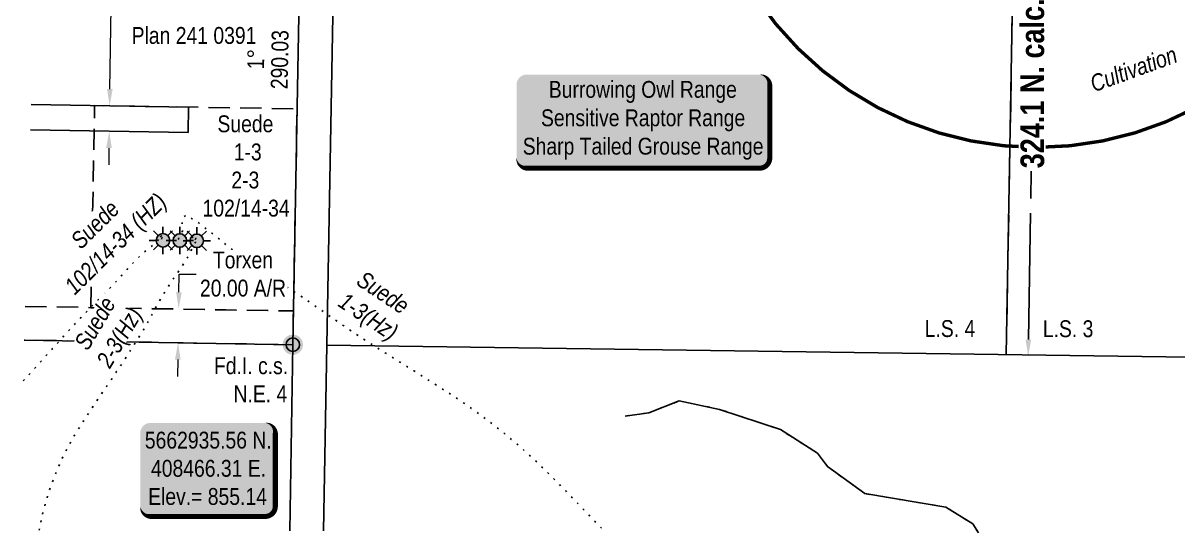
# Model space of a CAD drawing. Extents: x 404739 to 410739, y 5662630 to 5665562.
# Drawn here: x 408307 to 408990, y 5662824 to 5663126 of the extents above; entities that cross this region are included whole.
import ezdxf
from ezdxf.enums import TextEntityAlignment as Align

# ---------------------------------------------------------------- set-up
doc = ezdxf.new("R2010")
doc.units = 0
doc.header["$LTSCALE"] = 5
for name, pattern in [('foc-ACCESSROAD', [3.75, 2.5, -1.25]), ('foc-BUFFER', [16.75, 15, -1.75]), ('foc-COORDS', [16.75, 15, -1.75]), ('foc-DOT', [1, 0.2, -0.8]), ('foc-LSD', [8, 5, -3]), ('foc-WHEELTRACKS', [2, 0.4, -1.6])]:
    doc.linetypes.add(name, pattern=pattern)
for name, color, linetype in [('ABADATA-DRILL', 8, 'foc-DOT'), ('ABADATA-DRILL-T', 8, 'Continuous'), ('AS-WILDLIFE-BLOCK', 131, 'Continuous'), ('AUX-BUFFER', 7, 'foc-BUFFER'), ('DETAIL-T', 7, 'Continuous'), ('F-AR', 190, 'foc-ACCESSROAD'), ('F-RW', 190, 'Continuous'), ('F-WS', 190, 'foc-ACCESSROAD'), ('F-WS-S', 190, 'Continuous'), ('L-BD', 7, 'Continuous'), ('L-MON', 1, 'Continuous'), ('L-SEC', 7, 'Continuous'), ('L-SECTION-LSD', 7, 'foc-LSD'), ('L-TITLEDB', 4, 'Continuous'), ('P-OFFSETS', 7, 'foc-COORDS'), ('T-WATER-P3', 160, 'foc-WHEELTRACKS')]:
    doc.layers.add(name, color=color, linetype=linetype)
for name, color, linetype, lineweight in [('F-RW-T', 190, 'Continuous', 9), ('F-WS-T', 190, 'Continuous', 9), ('T-TEXT', 48, 'Continuous', 18)]:
    doc.layers.add(name, color=color, linetype=linetype, lineweight=lineweight)
doc.styles.add('100L', font='ARIALN.TTF', dxfattribs={"height": 11})
doc.styles.add('80', font='ARIALN.TTF', dxfattribs={"height": 10})
doc.styles.add('80CG', font='ARIALN.TTF', dxfattribs={"height": 10})
doc.styles.add('80L', font='ARIALN.TTF', dxfattribs={"height": 10})
doc.styles.add('80LS', font='ARIALNI.TTF', dxfattribs={"height": 10})
doc.styles.add('foc-LtypeFont', font='ARIALN.TTF', dxfattribs={"height": 7.35})
doc.linetypes.add('foc-TOPO-flowdirection-NOLINE', pattern='A,0,[">",foc-LtypeFont,S=0.3,R=0,X=0,Y=-0.945],-20,[">",foc-LtypeFont,S=0.3,R=0,X=0,Y=-0.945],0', length=20)
doc.dimstyles.new('CG2011', dxfattribs={"dimscale": 5, "dimtxt": 9, "dimasz": 2, "dimexe": 0.2, "dimexo": 0.0625, "dimgap": 0.5, "dimtad": 0, "dimtih": 1, "dimtoh": 1, "dimzin": 0, "dimdsep": 46, "dimtxsty": '80CG', "dimcen": 0.1, "dimse1": 1, "dimse2": 1, "dimclrd": 256, "dimclrt": 256, "dimaunit": 1, "dimadec": 4, "dimazin": 0, "dimtfac": 0.06, "dimtofl": 0, "dimtmove": 0, "dimatfit": 1, "dimfxl": 0.2, "dimtolj": 1, "dimtzin": 0, "dimlwd": -1, "dimarcsym": 0})
doc.dimstyles.new('Compass 5 000', dxfattribs={"dimscale": 5, "dimtxt": 9, "dimasz": 2, "dimexe": 0.2, "dimexo": 0.0625, "dimgap": 0.5, "dimtad": 0, "dimtih": 1, "dimtoh": 1, "dimzin": 0, "dimdsep": 46, "dimtxsty": '80CG', "dimcen": 0.1, "dimse1": 1, "dimse2": 1, "dimclrd": 256, "dimclrt": 256, "dimaunit": 1, "dimadec": 4, "dimazin": 0, "dimtfac": 0.06, "dimtofl": 0, "dimtmove": 0, "dimatfit": 1, "dimfxl": 0.2, "dimtolj": 1, "dimtzin": 0, "dimlwd": -1, "dimarcsym": 0})

# ---------------------------------------------------------------- blocks, each defined once
blk = doc.blocks.new('fdia')
at = {"color": 255, "const_width": 1}
blk.add_lwpolyline([(-0.5, 0, 1), (0.5, 0, 1)], format="xyb", close=True, dxfattribs=at)
blk = doc.blocks.new('Fdiaa')
blk.add_blockref('fdia', (0, 0))
blk = doc.blocks.new('fdib')
at = {"color": 1, "const_width": 1.6}
blk.add_lwpolyline([(-0.4, 0, 1), (0.4, 0, 1)], format="xyb", close=True, dxfattribs=at)
at = {"color": 1}
blk.add_circle((0, 0), 0.8, dxfattribs=at)
blk = doc.blocks.new('Fdibb')
blk.add_blockref('fdib', (0, 0))
blk = doc.blocks.new('fdicc')
for name in ['Fdibb', 'Fdiaa']:
    blk.add_blockref(name, (0, 0))
blk = doc.blocks.new('FDI')
blk.add_blockref('fdicc', (0, 0))
blk = doc.blocks.new('*U461')
h = blk.add_hatch(color=255)
edge = h.paths.add_edge_path()
edge.add_line((-69, -28.5), (69, -28.5))
edge.add_arc((69, -22.5), 6, 270, 360)
edge.add_line((75, -22.5), (75, 21))
edge.add_arc((69, 21), 6, 0, 90)
edge.add_line((69, 27), (-69, 27))
edge.add_arc((-69, 21), 6, 90, 180)
edge.add_line((-75, 21), (-75, -22.5))
edge.add_arc((-69, -22.5), 6, 180, 270)
at = {"color": 131, "flags": 128}
blk.add_lwpolyline([(-69, -28.5, 3, 3, 0), (69, -28.5, 3, 3, 0.414214), (75, -22.5, 3, 3, 0), (75, 21, 3, 0, 0.414214), (69, 27, 0, 0, 0), (-69, 27, 0, 0, 0.414214), (-75, 21, 0, 0, 0), (-75, -22.5, 0, 3, 0.414214)], format="xyseb", close=True, dxfattribs=at)
at = {"color": 131, "style": '80'}
blk.add_attdef('ENTER_TEXT_001', (-35.99, -5), '', height=10, dxfattribs=at)
blk = doc.blocks.new('GAS')
h = blk.add_hatch(color=255)
h.dxf.hatch_style = 1
edge = h.paths.add_edge_path()
edge.add_arc((0, 0), 0.9, 0, 360)
for p, q in [((0, 0.81), (0, 1.62)), ((-0.81, 0), (-1.62, 0)), ((-0.57, 0.57), (-1.14, 1.14)), ((0.57, 0.57), (1.14, 1.14)), ((1.62, 0), (0.81, 0)), ((-0.57, -0.57), (-1.14, -1.14)), ((0, -0.81), (0, -1.62)), ((1.14, -1.14), (0.57, -0.57))]:
    blk.add_line(p, q)
blk.add_circle((0, 0), 0.8)
blk = doc.blocks.new('*D471')
at = {"layer": 'F-WS-T', "transparency": 16777216}
for p, q in [((408398.88, 5662966.7), (408399.06, 5662977.38)), ((408399.06, 5662977.38), (408409.06, 5662977.38)), ((408398.2, 5662926.72), (408398.03, 5662916.72))]:
    blk.add_line(p, q, dxfattribs=at)
for points in [[(408397.22, 5662966.73), (408400.55, 5662966.68), (408398.71, 5662956.71)], [(408396.53, 5662926.75), (408399.87, 5662926.69), (408398.37, 5662936.72)]]:
    blk.add_solid(points, dxfattribs=at)
at = {"layer": 'F-WS-T', "transparency": 16777216, "insert": (408436.8, 5662977.38), "char_height": 10, "attachment_point": 5, "style": '80CG', "bg_fill": 3, "box_fill_scale": 1.1, "bg_fill_color": 256, "bg_fill_true_color": 13158600, "bg_fill_transparency": 0}
blk.add_mtext('\\A1;Torxen\\P20.00 A/R', dxfattribs=at)
blk = doc.blocks.new('*U499')
h = blk.add_hatch(color=254)
edge = h.paths.add_edge_path()
edge.add_line((-34, -28.5), (34, -28.5))
edge.add_arc((34, -22.5), 6, 270, 360)
edge.add_line((40, -22.5), (40, 21))
edge.add_arc((34, 21), 6, 0, 90)
edge.add_line((34, 27), (-34, 27))
edge.add_arc((-34, 21), 6, 90, 180)
edge.add_line((-40, 21), (-40, -22.5))
edge.add_arc((-34, -22.5), 6, 180, 270)
at = {"color": 1, "flags": 128}
blk.add_lwpolyline([(-34, -28.5, 3, 3, 0), (34, -28.5, 3, 3, 0.414214), (40, -22.5, 3, 3, 0), (40, 21, 3, 0, 0.414214), (34, 27, 0, 0, 0), (-34, 27, 0, 0, 0.414214), (-40, 21, 0, 0, 0), (-40, -22.5, 0, 3, 0.414214)], format="xyseb", close=True, dxfattribs=at)
blk.add_lwpolyline([(-3.47, -18.67, 0, 10, 0), (0, 0, 5, 5, 0)], format="xyseb", dxfattribs=at)
at = {"color": 1, "style": '80'}
blk.add_attdef('ENTER_TEXT_001', (-35.99, -5), '', height=10, dxfattribs=at)
blk = doc.blocks.new('*D547')
at = {"layer": 'P-OFFSETS', "transparency": 16777216}
for p, q in [((408906.79, 5663242.47), (408905.19, 5663142.56)), ((408901.93, 5662938.59), (408903.53, 5663038.5))]:
    blk.add_line(p, q, dxfattribs=at)
for points in [[(408905.12, 5663242.49), (408908.46, 5663242.44), (408906.95, 5663252.46)], [(408900.26, 5662938.62), (408903.6, 5662938.56), (408901.77, 5662928.59)]]:
    blk.add_solid(points, dxfattribs=at)
at = {"layer": 'P-OFFSETS', "transparency": 16777216, "insert": (408904.36, 5663090.53), "char_height": 10, "attachment_point": 5, "rotation": 90, "style": '80CG', "bg_fill": 3, "box_fill_scale": 1.1, "bg_fill_color": 256, "bg_fill_true_color": 13158600, "bg_fill_transparency": 0}
blk.add_mtext('\\A1;{\\fArial Narrow|b1|i0|c0|p34;\\H1.4x;\\C14;324.1 N. calc.}', dxfattribs=at)
blk = doc.blocks.new('*D562')
at = {"layer": 'F-RW-T', "transparency": 16777216}
for p, q in [((408357.98, 5663087.17), (408358.72, 5663135.53)), ((408358.72, 5663135.53), (408368.72, 5663135.53)), ((408357.44, 5663052.18), (408357.29, 5663042.19))]:
    blk.add_line(p, q, dxfattribs=at)
for points in [[(408356.31, 5663087.2), (408359.65, 5663087.15), (408357.83, 5663077.18)], [(408355.78, 5663052.21), (408359.11, 5663052.16), (408357.6, 5663062.18)]]:
    blk.add_solid(points, dxfattribs=at)
at = {"layer": 'F-RW-T', "transparency": 16777216, "insert": (408407.81, 5663135.53), "char_height": 10, "attachment_point": 5, "style": '80CG'}
blk.add_mtext('\\A1;Suede\\P15.00 P/L R/W\\PPlan 241 0391', dxfattribs=at)

msp = doc.modelspace()

# ---------------------------------------------------------------- linework, layer by layer
at = {"layer": 'ABADATA-DRILL', "flags": 128}
for points in [[(408398.47, 5662998.131), (408398.47, 5662998.131), (408398.47, 5662998.131), (408398.48, 5662998.131), (408398.531, 5662998.19), (408398.592, 5662998.269), (408398.613, 5662998.328), (408398.625, 5662998.408), (408398.666, 5662998.498), (408398.738, 5662998.606), (408398.81, 5662998.705), (408398.892, 5662998.814), (408398.983, 5662998.902), (408399.085, 5662998.97), (408399.226, 5662999.028), (408399.377, 5662999.105), (408399.519, 5662999.222), (408399.672, 5662999.38), (408399.865, 5662999.556), (408400.058, 5662999.703), (408400.261, 5662999.879), (408400.465, 5663000.126), (408400.623, 5663000.523), (408400.661, 5663000.992), (408400.668, 5663001.382), (408400.694, 5663001.722), (408400.71, 5663002.082), (408400.768, 5663002.521), (408400.907, 5663003.008), (408401.045, 5663003.486), (408401.094, 5663003.965), (408401.112, 5663004.425), (408401.11, 5663004.885), (408401.099, 5663005.395), (408401.04, 5663005.987), (408400.922, 5663006.669), (408400.754, 5663007.362), (408400.584, 5663007.935), (408400.462, 5663008.377), (408400.408, 5663008.698), (408400.403, 5663008.978), (408400.407, 5663009.198), (408400.449, 5663009.318), (408400.541, 5663009.436), (408400.655, 5663009.634), (408400.8, 5663009.921), (408400.946, 5663010.279), (408401.052, 5663010.627), (408401.138, 5663010.936), (408401.231, 5663011.124), (408401.414, 5663011.271), (408401.717, 5663011.435), (408402.05, 5663011.629), (408402.344, 5663011.824), (408402.657, 5663011.989), (408402.989, 5663012.113), (408403.332, 5663012.267), (408403.654, 5663012.401), (408403.904, 5663012.407), (408404.102, 5663012.273), (408404.288, 5663012.03), (408404.612, 5663011.684), (408404.74, 5663011.582), (408405.401, 5663011.1), (408406.736, 5663010.216), (408408.537, 5663009.124), (408410.622, 5663007.717), (408412.911, 5663005.975), (408415.457, 5663004), (408418.405, 5663001.657), (408421.797, 5662998.896), (408425.74, 5662995.646), (408430.119, 5662992.157), (408435.054, 5662988.499), (408440.458, 5662984.742), (408446.189, 5662980.78), (408452.235, 5662976.552), (408458.888, 5662972.173), (408466.206, 5662967.532), (408474.016, 5662962.362), (408482.155, 5662956.647), (408490.622, 5662950.735), (408499.496, 5662944.717), (408508.629, 5662938.623), (408518.043, 5662932.565), (408527.845, 5662926.43), (408537.904, 5662920.09), (408548.072, 5662913.668), (408558.337, 5662907.125), (408568.676, 5662900.23), (408579.016, 5662892.825), (408589.208, 5662884.942), (408599.26, 5662876.542), (408609.073, 5662867.656), (408618.669, 5662858.314), (408628.098, 5662848.615), (408637.555, 5662838.776), (408644.635, 5662831.419), (408651.149, 5662824.612)], [(408388.458, 5662998.198), (408388.458, 5662998.198), (408388.819, 5662998.842), (408388.85, 5662998.881), (408388.922, 5662999), (408389.015, 5662999.148), (408389.078, 5662999.337), (408389.132, 5662999.536), (408389.165, 5662999.735), (408389.159, 5662999.956), (408389.107, 5663000.377), (408389.09, 5663000.547), (408389.033, 5663000.718), (408388.966, 5663000.889), (408388.899, 5663001.08), (408388.852, 5663001.251), (408388.813, 5663001.272), (408388.82, 5663001.122), (408388.867, 5663000.951), (408388.945, 5663000.81), (408389.013, 5663000.708), (408389.081, 5663000.607), (408389.099, 5663000.517), (408389.099, 5663000.477), (408389.078, 5663000.457), (408389.027, 5663000.408), (408388.996, 5663000.339), (408389.016, 5663000.308), (408389.075, 5663000.297), (408389.125, 5663000.256), (408389.042, 5663000.108), (408388.901, 5663000.07), (408388.741, 5663000.043), (408388.61, 5663000.015), (408388.5, 5663000.007), (408388.42, 5663000.019), (408388.34, 5663000.02), (408388.25, 5662999.972), (408388.168, 5662999.883), (408388.096, 5662999.774), (408388.044, 5662999.665), (408388.012, 5662999.536), (408387.989, 5662999.406), (408387.937, 5662999.277), (408387.875, 5662999.168), (408387.793, 5662999.06), (408387.742, 5662998.991), (408387.703, 5662999.031), (408387.654, 5662999.102), (408387.615, 5662999.163), (408387.616, 5662999.193), (408387.616, 5662999.203), (408387.616, 5662999.243), (408387.638, 5662999.303), (408387.689, 5662999.362), (408387.75, 5662999.431), (408387.811, 5662999.49), (408387.892, 5662999.528), (408387.973, 5662999.597), (408388.045, 5662999.705), (408388.116, 5662999.764), (408388.126, 5662999.754), (408388.042, 5662999.575), (408387.683, 5662999.022), (408386.995, 5662998.064), (408385.893, 5662996.793), (408384.236, 5662995.332), (408382.075, 5662993.58), (408379.445, 5662991.377), (408376.326, 5662988.642), (408372.866, 5662985.263), (408369.124, 5662981.259), (408365.083, 5662976.75), (408360.696, 5662971.897), (408355.826, 5662966.873), (408350.491, 5662961.597), (408344.757, 5662955.798), (408338.714, 5662949.464), (408332.36, 5662942.556), (408330.697, 5662940.716), (408325.738, 5662935.193), (408318.83, 5662927.515), (408311.667, 5662919.531), (408306.585, 5662913.989)], [(408408.479, 5662997.953), (408408.479, 5662997.953), (408408.479, 5662997.953), (408408.571, 5662998.061), (408408.673, 5662998.17), (408408.725, 5662998.249), (408408.757, 5662998.348), (408408.799, 5662998.468), (408408.85, 5662998.567), (408408.912, 5662998.665), (408408.984, 5662998.774), (408409.056, 5662998.873), (408409.138, 5662998.971), (408409.2, 5662999.08), (408409.221, 5662999.19), (408409.234, 5662999.31), (408409.225, 5662999.39), (408409.176, 5662999.421), (408409.106, 5662999.442), (408409.027, 5662999.504), (408408.918, 5662999.565), (408408.818, 5662999.577), (408408.698, 5662999.539), (408408.556, 5662999.472), (408408.375, 5662999.405), (408408.234, 5662999.328), (408408.143, 5662999.289), (408408.034, 5662999.331), (408407.895, 5662999.414), (408407.716, 5662999.477), (408407.528, 5662999.55), (408407.33, 5662999.674), (408407.112, 5662999.798), (408406.884, 5662999.892), (408406.674, 5662999.915), (408406.504, 5662999.908), (408406.413, 5662999.87), (408406.5, 5662999.688), (408406.754, 5662999.374), (408407.02, 5662999.139), (408407.277, 5662998.955), (408407.524, 5662998.77), (408407.791, 5662998.615), (408408.059, 5662998.511), (408408.328, 5662998.416), (408408.626, 5662998.3), (408408.893, 5662998.156), (408409.011, 5662998.054), (408409.06, 5662997.973), (408409.068, 5662997.893), (408409.027, 5662997.833), (408408.966, 5662997.764), (408408.925, 5662997.705), (408408.904, 5662997.645), (408408.883, 5662997.606), (408408.863, 5662997.566), (408408.862, 5662997.526), (408408.862, 5662997.516), (408408.872, 5662997.536), (408408.893, 5662997.576), (408408.963, 5662997.614), (408409.084, 5662997.632), (408409.113, 5662997.602), (408409.069, 5662997.362), (408408.672, 5662996.429), (408407.833, 5662994.764), (408406.632, 5662992.465), (408405.15, 5662989.551), (408403.227, 5662986.045), (408400.716, 5662982.098), (408397.668, 5662977.702), (408394.319, 5662972.731), (408390.689, 5662967.154), (408386.977, 5662960.889), (408383.181, 5662953.826), (408378.873, 5662946.081), (408373.794, 5662937.75), (408368.116, 5662928.9), (408361.979, 5662919.567), (408356.094, 5662910.94), (408355.345, 5662909.854), (408348.679, 5662899.981), (408342.16, 5662890.025), (408337.55, 5662882.726), (408335.849, 5662879.895), (408330.21, 5662869.264), (408325.35, 5662858.059), (408321.222, 5662846.43), (408317.898, 5662834.407), (408316.178, 5662825.631)]]:
    msp.add_lwpolyline(points, dxfattribs=at)
at = {"layer": 'AUX-BUFFER', "color": 251, "linetype": 'foc-BUFFER', "const_width": 1.999, "flags": 128}
msp.add_lwpolyline([(408707.037, 5663252.464, 1), (409106.865, 5663252.464, 1)], format="xyb", close=True, dxfattribs=at)
at = {"layer": 'F-AR', "flags": 128}
msp.add_lwpolyline([(408307.895, 5662958.256), (408466.646, 5662955.546), (408466.305, 5662935.558), (408307.303, 5662938.272)], dxfattribs=at)
at = {"layer": 'F-RW', "flags": 128}
msp.add_lwpolyline([(408310.991, 5663062.898), (408404.312, 5663061.468), (408404.542, 5663076.46), (408311.434, 5663077.886)], dxfattribs=at)
at = {"layer": 'F-WS', "flags": 128}
msp.add_lwpolyline([(408346.735, 5662957.384), (408348.922, 5663077.312), (408468.856, 5663075.474), (408466.669, 5662955.546)], close=True, dxfattribs=at)
at = {"layer": 'L-BD', "color": 5, "flags": 128}
msp.add_lwpolyline([(408466.305, 5662935.558), (408466.301, 5662935.502)], dxfattribs=at)
at = {"layer": 'L-SEC'}
for p, q in [((408307.303, 5662938.272), (408466.305, 5662935.558)), ((408466.305, 5662935.558), (408464.457, 5662825.18)), ((408486.41, 5662935.191), (408484.567, 5662825.119))]:
    msp.add_line(p, q, dxfattribs=at)
at = {"layer": 'L-SEC', "flags": 128}
for points in [[(408466.305, 5662935.558), (408480.948, 5663738.806)], [(408486.41, 5662935.191), (408501.053, 5663738.439)]]:
    msp.add_lwpolyline(points, dxfattribs=at)
at = {"layer": 'L-SEC'}
msp.add_lwpolyline([(409346.633, 5662923.268), (409309.856, 5662923.895), (408486.41, 5662935.191)], dxfattribs=at)
at = {"layer": 'L-SECTION-LSD'}
msp.add_line((408903.022, 5663732.2), (408888.787, 5662929.701), dxfattribs=at)
at = {"layer": 'L-TITLEDB', "flags": 128}
msp.add_lwpolyline([(408888.787, 5662929.701), (408903.022, 5663732.2)], dxfattribs=at)
at = {"layer": 'T-WATER-P3', "flags": 128}
msp.add_lwpolyline([(408663.132, 5662893.217), (408677.118, 5662895.214), (408695.1, 5662902.206), (408719.076, 5662897.211), (408755.04, 5662885.221), (408777.017, 5662871.233), (408783.011, 5662863.24), (408804.989, 5662847.255), (408852.94, 5662839.261), (408868.924, 5662829.27), (408872.44, 5662823.939)], dxfattribs=at)
at = {"layer": 'T-WATER-P3', "linetype": 'foc-TOPO-flowdirection-NOLINE', "flags": 128}
msp.add_lwpolyline([(408663.132, 5662893.217), (408677.118, 5662895.214), (408695.1, 5662902.206), (408719.076, 5662897.211), (408755.04, 5662885.221), (408777.017, 5662871.233), (408783.011, 5662863.24), (408804.989, 5662847.255), (408852.94, 5662839.261), (408868.924, 5662829.27), (408872.44, 5662823.939)], dxfattribs=at)

# ---------------------------------------------------------------- block references
at = {"layer": 'AS-WILDLIFE-BLOCK'}
ref = msp.add_blockref('*U461', (408673.774, 5663068.72), dxfattribs=dict(at, xscale=0.99956877, yscale=0.99956877, zscale=0.99956877))
ref.add_attrib('ENTER_TEXT_001', 'Burrowing Owl Range', (408617.918, 5663081.94), dxfattribs={"layer": '0', "color": 131, "height": 9.99569, "style": '80'})
ref.add_attrib('ENTER_TEXT_002', 'Sensitive Raptor Range', (408613.295, 5663065.103), dxfattribs={"layer": '0', "color": 131, "height": 9.99569, "style": '80'})
ref.add_attrib('ENTER_TEXT_003', 'Sharp Tailed Grouse Range', (408602.471, 5663048.266), dxfattribs={"layer": '0', "color": 131, "height": 9.99569, "style": '80'})
at = {"layer": 'DETAIL-T', "color": 5}
ref = msp.add_blockref('*U499', (408415.98, 5662862.19), dxfattribs=dict(at, xscale=0.99956877, yscale=0.99956877, zscale=0.99956877))
ref.add_attrib('ENTER_TEXT_001', '5662935.56 N.', (408378.677, 5662873.957), dxfattribs={"layer": '0', "color": 1, "height": 9.99569, "style": '80'})
ref.add_attrib('ENTER_TEXT_002', '408466.31 E.', (408382.338, 5662857.257), dxfattribs={"layer": '0', "color": 1, "height": 9.99569, "style": '80'})
ref.add_attrib('ENTER_TEXT_003', 'Elev.= 855.14', (408380.63, 5662840.556), dxfattribs={"layer": '0', "color": 1, "height": 9.99569, "style": '80'})

# ---------------------------------------------------------------- texts
at = {"layer": 'L-BD', "style": '80L'}
for s, p in [('290.03', (408458.539, 5663104.595)), ('1°', (408444.297, 5663104.854))]:
    msp.add_text(s, height=9.9957, rotation=88.9556, dxfattribs=at).set_placement(p, align=Align.MIDDLE)
at = {"layer": 'L-BD', "insert": (408412.181, 5663071.529), "char_height": 9.99569, "attachment_point": 1, "style": '80L'}
msp.add_mtext_dynamic_manual_height_columns('\\pi9.518;Suede\\P\\pi15.972,t65.95; 1-3\\P\\pi17.724,tz;2-3\\P\\pi0.67465;102/14-34', width=51.13001, gutter_width=50, heights=[0], dxfattribs=at)
at = {"layer": 'T-TEXT', "style": '80LS'}
msp.add_text('Cultivation', height=9.99569, rotation=20, dxfattribs=at).set_placement((408964.198, 5663098.99), align=Align.MIDDLE_CENTER)

# ---------------------------------------------------------------- next in the draw order: texts
at = {"layer": 'ABADATA-DRILL-T', "insert": (408316.688, 5662981.796), "char_height": 10, "attachment_point": 1, "rotation": 44.682956, "style": '80L', "bg_fill": 3, "box_fill_scale": 1.15, "bg_fill_color": 256, "bg_fill_true_color": 256, "bg_fill_transparency": 0}
msp.add_mtext_dynamic_manual_height_columns('\\pi24.101;{\\fArial Narrow|b0|i1|c0|p34;Suede\\P\\pi2.4573;102/14-34 (HZ)}', width=80.22829, gutter_width=50, heights=[0], dxfattribs=at)
at = {"layer": 'ABADATA-DRILL-T', "insert": (408506.48, 5662981.455), "char_height": 10, "attachment_point": 1, "rotation": 326.289278, "style": '80L', "bg_fill": 3, "box_fill_scale": 1, "bg_fill_color": 256, "bg_fill_transparency": 0}
msp.add_mtext_dynamic_manual_height_columns('\\pi2.7956;{\\fArial Narrow|b0|i1|c0|p34;Suede\\P\\pi0.89925;1-3(Hz)}', width=37.61705, gutter_width=50, heights=[0], dxfattribs=at)
at = {"layer": 'L-SECTION-LSD', "attachment_point": 1, "style": '100L', "bg_fill": 3, "box_fill_scale": 1.5, "bg_fill_color": 256, "bg_fill_transparency": 0}
for s, width, insert, char_height in [('\\pi1.9983;L.S. 4', 30.53989, (408838.532, 5662950.126), 9.99569), ('L.S. 3', 30.37591, (408910.476, 5662950.03), 9.9957)]:
    msp.add_mtext_dynamic_manual_height_columns(s, width=width, gutter_width=55, heights=[0], dxfattribs=dict(at, insert=insert, char_height=char_height))

# ---------------------------------------------------------------- next in the draw order: texts
at = {"layer": 'ABADATA-DRILL-T', "insert": (408334.915, 5662934.219), "char_height": 10, "attachment_point": 1, "rotation": 59.353536, "style": '80L', "bg_fill": 3, "box_fill_scale": 1, "bg_fill_color": 256, "bg_fill_transparency": 0}
msp.add_mtext_dynamic_manual_height_columns('\\pi2.7956;{\\fArial Narrow|b0|i1|c0|p34;Suede\\P\\pi0.38765;2-3(Hz)}', width=37.61705, gutter_width=50, heights=[0], dxfattribs=at)

# ---------------------------------------------------------------- next in the draw order: dimensions: what is measured, and where the dimension line sits
at = {"layer": 'F-RW-T'}
dim = msp.add_linear_dim(base=(408357.826, 5663077.176), p1=(408384.423, 5663061.773), p2=(408384.653, 5663076.765), angle=89.1222, text='Suede\\P15.00 P/L R/W\\PPlan 241 0391', dimstyle='Compass 5 000', dxfattribs=at)
dim.commit()
dim.dimension.update_dxf_attribs({"geometry": '*D562', "text_midpoint": (408407.806, 5663135.528), "dimtype": 161})
at = {"layer": 'P-OFFSETS'}
dim = msp.add_aligned_dim(p1=(408906.951, 5663252.464), p2=(408901.769, 5662928.59), distance=0, text='{\\fArial Narrow|b1|i0|c0|p34;\\H1.4x;\\C14;324.1 N. calc.}', dimstyle='CG2011', override={"dimtfill": 1}, dxfattribs=at)
dim.commit()
dim.dimension.update_dxf_attribs({"geometry": '*D547', "text_midpoint": (408904.36, 5663090.527), "text_rotation": 90})

# ---------------------------------------------------------------- next in the draw order: dimensions: what is measured, and where the dimension line sits
at = {"layer": 'F-WS-T'}
dim = msp.add_linear_dim(base=(408398.711, 5662956.706), p1=(408376.598, 5662937.089), p2=(408376.94, 5662957.078), angle=89.022034, text='Torxen\\P20.00 A/R', dimstyle='Compass 5 000', override={"dimtfill": 1}, dxfattribs=at)
dim.commit()
dim.dimension.update_dxf_attribs({"geometry": '*D471', "text_midpoint": (408436.8, 5662977.384), "dimtype": 161})

# ---------------------------------------------------------------- next in the draw order: block references
at = {"layer": 'F-WS-S', "xscale": 4.99784385000003, "yscale": 4.99784385000003, "zscale": 4.99784385000003}
for p in [(408389.416, 5662997.408), (408399.428, 5662997.341), (408409.438, 5662997.163)]:
    msp.add_blockref('GAS', p, dxfattribs=at)
at = {"layer": 'L-MON', "color": 5, "xscale": 5.000000000000059, "yscale": 5.000000000000059, "zscale": 5.000000000000059}
msp.add_blockref('FDI', (408466.305, 5662935.558), dxfattribs=at)

# ---------------------------------------------------------------- next in the draw order: texts
at = {"layer": 'L-MON', "insert": (408418.537, 5662928.088), "char_height": 9.99569, "attachment_point": 1, "style": '80L'}
msp.add_mtext_dynamic_manual_height_columns('\\pi1.0799;Fd.I. c.s.\\P\\pi12.657;N.E. 4', width=43.06044, gutter_width=50, heights=[0], dxfattribs=at)

doc.saveas('drawing.dxf')
